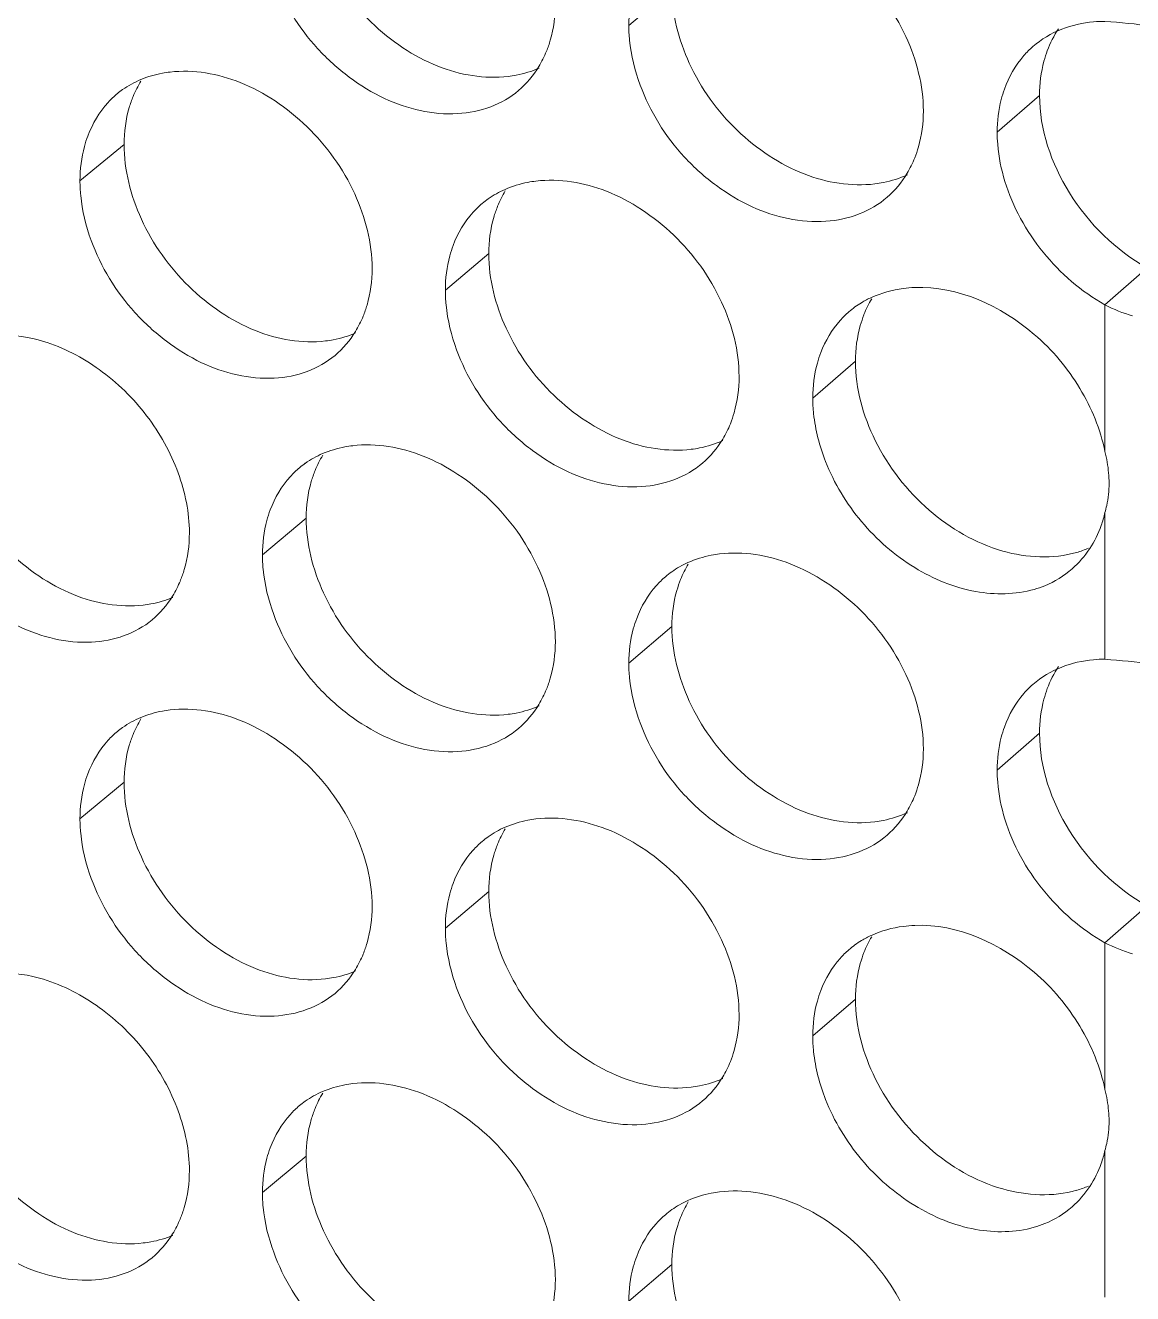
# Model space of a CAD drawing. Header units: millimetres. Extents: x 1177 to 4147, y 93 to 2194.
# Drawn here: x 2687.43 to 2701.09, y 892.32 to 907.98 of the extents above; entities that cross this region are included whole.
import ezdxf

# ---------------------------------------------------------------- set-up
doc = ezdxf.new("R2010")
doc.units = ezdxf.units.MM
doc.header["$LTSCALE"] = 0.1
doc.layers.get('0').update_dxf_attribs({"lineweight": 13})
doc.layers.add('标注', color=251, linetype='Continuous', lineweight=9)

# ---------------------------------------------------------------- blocks, each defined once
blk = doc.blocks.new('02')
for p, q in [((4627.348, 880.867), (4627.348, 883.454)), ((4627.348, 877.204), (4627.348, 879.791)), ((4627.348, 869.617), (4627.348, 872.204)), ((4627.348, 865.954), (4627.348, 868.541))]:
    blk.add_line(p, q)
at = {"layer": '标注'}
for p, q in [((4619.714, 889.03), (4618.955, 888.383)), ((4626.196, 887.148), (4625.449, 886.498)), ((4610.058, 886.284), (4609.28, 885.642)), ((4616.486, 884.357), (4615.721, 883.712)), ((4628.091, 884.105), (4627.348, 883.454)), ((4622.951, 882.46), (4622.198, 881.811)), ((4613.267, 879.692), (4612.496, 879.048)), ((4619.714, 877.78), (4618.955, 877.133)), ((4626.196, 875.898), (4625.449, 875.248)), ((4610.058, 875.034), (4609.28, 874.392)), ((4610.058, 875.034), (4609.28, 874.392)), ((4616.486, 873.107), (4615.721, 872.462)), ((4616.486, 873.107), (4615.721, 872.462)), ((4628.091, 872.855), (4627.348, 872.204)), ((4622.951, 871.21), (4622.198, 870.561)), ((4622.951, 871.21), (4622.198, 870.561)), ((4613.267, 868.442), (4612.496, 867.798)), ((4619.714, 866.53), (4618.955, 865.883))]:
    blk.add_line(p, q, dxfattribs=at)
for centre, radius, start, end in [((4615.73, 888.642), 1.912, 328.9787, 338.0529), ((4611.976, 886.414), 1.899, 148.7058, 157.8789), ((4610.945, 885.963), 1.579, 125.316, 129.5927), ((4622.206, 886.758), 1.925, 329.2925, 338.318), ((4617.403, 884.02), 1.599, 125.3449, 130.1938), ((4618.416, 884.48), 1.912, 149.0222, 158.126), ((4623.959, 882), 1.744, 114.6822, 121.1409), ((4624.886, 882.581), 1.918, 149.2796, 158.5755), ((4623.909, 882.083), 1.647, 121.1376, 130.744), ((4628.745, 886.24), 3.117, 243.3667, 253.0477), ((4612.506, 883.971), 1.906, 328.8204, 337.9261), ((4618.964, 882.071), 1.919, 329.1361, 338.1835), ((4614.169, 879.363), 1.589, 125.3301, 129.8922), ((4615.192, 879.818), 1.906, 148.8645, 158.0006), ((4625.364, 880.307), 2.058, 0.0408, 5.1029), ((4625.378, 880.236), 2.02, 340.5097, 347.2785), ((4626.352, 880.823), 1.805, 285.9402, 293.0214), ((4621.65, 877.899), 1.919, 149.179, 158.2551), ((4609.291, 879.307), 1.899, 328.661, 337.8031), ((4620.645, 877.434), 1.61, 125.3606, 130.4975), ((4615.73, 877.392), 1.912, 328.9787, 338.0529), ((4611.976, 875.164), 1.899, 148.7058, 157.8789), ((4611.976, 875.164), 1.899, 148.7058, 157.8789), ((4610.945, 874.713), 1.579, 125.316, 129.5927), ((4610.945, 874.713), 1.579, 125.316, 129.5927), ((4622.206, 875.508), 1.925, 329.2925, 338.318), ((4618.416, 873.23), 1.912, 149.0222, 158.126), ((4618.416, 873.23), 1.912, 149.0222, 158.126), ((4617.403, 872.77), 1.599, 125.3449, 130.1938), ((4617.403, 872.77), 1.599, 125.3449, 130.1938), ((4623.959, 870.75), 1.744, 114.6822, 121.1409), ((4623.959, 870.75), 1.744, 114.6822, 121.1409), ((4623.909, 870.833), 1.647, 121.1376, 130.744), ((4623.909, 870.833), 1.647, 121.1376, 130.744), ((4624.886, 871.331), 1.918, 149.2796, 158.5755), ((4624.886, 871.331), 1.918, 149.2796, 158.5755), ((4628.745, 874.99), 3.117, 243.3667, 253.0477), ((4612.506, 872.721), 1.906, 328.8204, 337.9261), ((4612.506, 872.721), 1.906, 328.8204, 337.9261), ((4618.964, 870.821), 1.919, 329.1361, 338.1835), ((4618.964, 870.821), 1.919, 329.1361, 338.1835), ((4615.192, 868.568), 1.906, 148.8645, 158.0006), ((4614.169, 868.113), 1.589, 125.3301, 129.8922), ((4625.364, 869.057), 2.058, 0.0408, 5.1029), ((4625.364, 869.057), 2.058, 0.0408, 5.1029), ((4625.378, 868.986), 2.02, 340.5097, 347.2785), ((4625.378, 868.986), 2.02, 340.5097, 347.2785), ((4626.352, 869.573), 1.805, 285.9402, 293.0214), ((4626.352, 869.573), 1.805, 285.9402, 293.0214), ((4621.65, 866.649), 1.919, 149.179, 158.2551), ((4620.645, 866.184), 1.61, 125.3606, 130.4975), ((4609.291, 868.057), 1.899, 328.661, 337.8031)]:
    blk.add_arc(centre, radius, start, end, dxfattribs=at)
for points, knots in [([(4613.267, 890.942), (4613.267, 890.491), (4613.51, 889.556), (4614.205, 888.578), (4614.955, 887.975), (4615.739, 887.55), (4616.413, 887.433), (4616.827, 887.483)], [0, 0, 0, 0, 0.246991, 0.512108, 0.644352, 0.77141, 1, 1, 1, 1]), ([(4624.148, 886.872), (4624.148, 887.322), (4623.902, 888.258), (4623.198, 889.23), (4622.441, 889.828), (4621.65, 890.249), (4620.973, 890.363), (4620.556, 890.311)], [0, 0, 0, 0, 0.246187, 0.510826, 0.643167, 0.770525, 1, 1, 1, 1]), ([(4612.695, 889.245), (4612.865, 888.779), (4613.269, 888.122), (4614.007, 887.457), (4614.803, 886.966), (4615.701, 886.752), (4616.522, 886.915), (4616.867, 887.112), (4617.011, 887.234)], [0, 0, 0, 0, 0.273173, 0.411313, 0.545072, 0.786333, 0.895775, 1, 1, 1, 1]), ([(4619.094, 889.173), (4619.071, 889.113), (4618.988, 888.857), (4618.955, 888.586), (4618.955, 888.383)], [0, 0, 0, 0, 0.242012, 1, 1, 1, 1]), ([(4619.714, 889.03), (4619.714, 888.58), (4619.958, 887.644), (4620.658, 886.67), (4621.412, 886.071), (4622.201, 885.649), (4622.877, 885.536), (4623.293, 885.588)], [0, 0, 0, 0, 0.246494, 0.511184, 0.643406, 0.77061, 1, 1, 1, 1]), ([(4617.504, 887.928), (4617.53, 887.991), (4617.623, 888.261), (4617.66, 888.548), (4617.66, 888.763)], [0, 0, 0, 0, 0.241585, 1, 1, 1, 1]), ([(4627.348, 888.454), (4627.281, 888.455), (4627.022, 888.444), (4626.765, 888.386), (4626.586, 888.316)], [0, 0, 0, 0, 0.258603, 1, 1, 1, 1]), ([(4630.617, 887.799), (4630.361, 887.9), (4629.819, 888.064), (4628.729, 888.296), (4627.896, 888.417), (4627.348, 888.454)], [0, 0, 0, 0, 0.246985, 0.506558, 1, 1, 1, 1]), ([(4618.955, 888.383), (4618.955, 888.297), (4618.974, 887.938), (4619.061, 887.586), (4619.155, 887.331)], [0, 0, 0, 0, 0.240751, 1, 1, 1, 1]), ([(4626.077, 888.008), (4626.021, 887.959), (4625.806, 887.745), (4625.653, 887.473), (4625.576, 887.258)], [0, 0, 0, 0, 0.24633, 1, 1, 1, 1]), ([(4626.333, 887.936), (4626.31, 887.875), (4626.229, 887.62), (4626.196, 887.35), (4626.196, 887.148)], [0, 0, 0, 0, 0.242216, 1, 1, 1, 1]), ([(4610.868, 887.56), (4610.823, 887.555), (4610.647, 887.528), (4610.473, 887.478), (4610.351, 887.427)], [0, 0, 0, 0, 0.255654, 1, 1, 1, 1]), ([(4614.43, 884.095), (4614.43, 884.546), (4614.186, 885.482), (4613.489, 886.459), (4612.738, 887.063), (4611.955, 887.489), (4611.282, 887.608), (4610.868, 887.56)], [0, 0, 0, 0, 0.246935, 0.51222, 0.644595, 0.771733, 1, 1, 1, 1]), ([(4616.827, 887.483), (4616.875, 887.489), (4617.061, 887.518), (4617.244, 887.573), (4617.373, 887.63)], [0, 0, 0, 0, 0.255784, 1, 1, 1, 1]), ([(4619.155, 887.331), (4619.327, 886.864), (4619.735, 886.205), (4620.482, 885.543), (4621.286, 885.056), (4622.193, 884.851), (4623.018, 885.024), (4623.364, 885.226), (4623.508, 885.351)], [0, 0, 0, 0, 0.272504, 0.410462, 0.544153, 0.785671, 0.895417, 1, 1, 1, 1]), ([(4609.939, 887.18), (4609.881, 887.132), (4609.659, 886.92), (4609.499, 886.647), (4609.418, 886.431)], [0, 0, 0, 0, 0.245817, 1, 1, 1, 1]), ([(4610.217, 887.129), (4610.19, 887.065), (4610.096, 886.793), (4610.058, 886.502), (4610.058, 886.284)], [0, 0, 0, 0, 0.241186, 1, 1, 1, 1]), ([(4625.576, 887.258), (4625.555, 887.199), (4625.48, 886.952), (4625.449, 886.693), (4625.449, 886.498)], [0, 0, 0, 0, 0.242457, 1, 1, 1, 1]), ([(4626.196, 887.148), (4626.196, 886.549), (4626.617, 885.313), (4627.539, 884.418), (4628.091, 884.105)], [0, 0, 0, 0, 0.485697, 1, 1, 1, 1]), ([(4623.995, 886.047), (4624.02, 886.11), (4624.111, 886.376), (4624.148, 886.659), (4624.148, 886.872)], [0, 0, 0, 0, 0.241909, 1, 1, 1, 1]), ([(4609.418, 886.431), (4609.395, 886.371), (4609.313, 886.115), (4609.28, 885.845), (4609.28, 885.642)], [0, 0, 0, 0, 0.241688, 1, 1, 1, 1]), ([(4625.449, 886.498), (4625.449, 886.427), (4625.462, 886.134), (4625.521, 885.844), (4625.586, 885.632)], [0, 0, 0, 0, 0.242222, 1, 1, 1, 1]), ([(4610.058, 886.284), (4610.058, 885.833), (4610.299, 884.897), (4610.993, 883.918), (4611.74, 883.314), (4612.522, 882.887), (4613.194, 882.768), (4613.607, 882.817)], [0, 0, 0, 0, 0.247242, 0.512574, 0.644829, 0.771813, 1, 1, 1, 1]), ([(4623.293, 885.588), (4623.343, 885.594), (4623.54, 885.626), (4623.732, 885.686), (4623.866, 885.748)], [0, 0, 0, 0, 0.255988, 1, 1, 1, 1]), ([(4609.28, 885.642), (4609.28, 885.556), (4609.299, 885.198), (4609.385, 884.845), (4609.478, 884.589)], [0, 0, 0, 0, 0.240605, 1, 1, 1, 1]), ([(4617.318, 885.637), (4617.27, 885.631), (4617.084, 885.602), (4616.902, 885.547), (4616.773, 885.491)], [0, 0, 0, 0, 0.25587, 1, 1, 1, 1]), ([(4620.899, 882.189), (4620.899, 882.639), (4620.654, 883.575), (4619.952, 884.549), (4619.198, 885.149), (4618.409, 885.571), (4617.733, 885.687), (4617.318, 885.637)], [0, 0, 0, 0, 0.246434, 0.511288, 0.64364, 0.770925, 1, 1, 1, 1]), ([(4625.586, 885.632), (4625.724, 885.181), (4626.195, 884.326), (4626.932, 883.689), (4627.348, 883.454)], [0, 0, 0, 0, 0.49694, 1, 1, 1, 1]), ([(4616.37, 885.241), (4616.314, 885.193), (4616.097, 884.983), (4615.939, 884.715), (4615.859, 884.502)], [0, 0, 0, 0, 0.246074, 1, 1, 1, 1]), ([(4616.642, 885.192), (4616.616, 885.128), (4616.524, 884.859), (4616.486, 884.572), (4616.486, 884.357)], [0, 0, 0, 0, 0.241514, 1, 1, 1, 1]), ([(4609.478, 884.589), (4609.648, 884.124), (4610.049, 883.467), (4610.784, 882.8), (4611.575, 882.307), (4612.469, 882.089), (4613.288, 882.247), (4613.632, 882.441), (4613.776, 882.562)], [0, 0, 0, 0, 0.27351, 0.411743, 0.545537, 0.786668, 0.895956, 1, 1, 1, 1]), ([(4615.859, 884.502), (4615.837, 884.441), (4615.754, 884.186), (4615.721, 883.915), (4615.721, 883.712)], [0, 0, 0, 0, 0.241904, 1, 1, 1, 1]), ([(4616.486, 884.357), (4616.486, 883.907), (4616.729, 882.971), (4617.427, 881.995), (4618.179, 881.394), (4618.966, 880.971), (4619.641, 880.856), (4620.055, 880.907)], [0, 0, 0, 0, 0.246741, 0.511644, 0.643878, 0.771009, 1, 1, 1, 1]), ([(4614.272, 883.255), (4614.298, 883.319), (4614.392, 883.589), (4614.43, 883.878), (4614.43, 884.095)], [0, 0, 0, 0, 0.241422, 1, 1, 1, 1]), ([(4623.995, 883.761), (4623.927, 883.758), (4623.666, 883.736), (4623.407, 883.665), (4623.231, 883.584)], [0, 0, 0, 0, 0.258302, 1, 1, 1, 1]), ([(4627.348, 880.867), (4627.27, 881.259), (4626.947, 882.031), (4625.94, 883.239), (4624.749, 883.791), (4623.995, 883.761)], [0, 0, 0, 0, 0.254485, 0.51933, 1, 1, 1, 1]), ([(4615.721, 883.712), (4615.721, 883.626), (4615.74, 883.267), (4615.827, 882.914), (4615.92, 882.659)], [0, 0, 0, 0, 0.240702, 1, 1, 1, 1]), ([(4622.834, 883.33), (4622.779, 883.283), (4622.571, 883.078), (4622.419, 882.819), (4622.341, 882.614)], [0, 0, 0, 0, 0.246444, 1, 1, 1, 1]), ([(4623.101, 883.281), (4623.076, 883.218), (4622.987, 882.953), (4622.951, 882.672), (4622.951, 882.46)], [0, 0, 0, 0, 0.241851, 1, 1, 1, 1]), ([(4608.638, 882.81), (4608.387, 882.886), (4607.882, 882.965), (4607.376, 882.872), (4607.153, 882.781)], [0, 0, 0, 0, 0.521913, 1, 1, 1, 1]), ([(4613.607, 882.817), (4613.653, 882.823), (4613.835, 882.851), (4614.014, 882.903), (4614.139, 882.958)], [0, 0, 0, 0, 0.255679, 1, 1, 1, 1]), ([(4611.209, 879.435), (4611.209, 879.792), (4611.053, 880.536), (4610.498, 881.537), (4609.671, 882.342), (4608.989, 882.704), (4608.638, 882.81)], [0, 0, 0, 0, 0.238714, 0.495406, 0.754851, 1, 1, 1, 1]), ([(4615.92, 882.659), (4616.091, 882.193), (4616.498, 881.535), (4617.24, 880.871), (4618.04, 880.382), (4618.943, 880.173), (4619.766, 880.341), (4620.111, 880.54), (4620.255, 880.664)], [0, 0, 0, 0, 0.272838, 0.410886, 0.544611, 0.786, 0.895595, 1, 1, 1, 1]), ([(4622.341, 882.614), (4622.317, 882.552), (4622.232, 882.293), (4622.198, 882.018), (4622.198, 881.811)], [0, 0, 0, 0, 0.242016, 1, 1, 1, 1]), ([(4622.951, 882.46), (4622.951, 881.979), (4623.228, 880.977), (4624.17, 879.779), (4625.446, 879.021), (4626.431, 878.968), (4626.848, 879.088)], [0, 0, 0, 0, 0.249772, 0.517807, 0.774905, 1, 1, 1, 1]), ([(4620.745, 881.358), (4620.77, 881.422), (4620.862, 881.689), (4620.899, 881.975), (4620.899, 882.189)], [0, 0, 0, 0, 0.241748, 1, 1, 1, 1]), ([(4622.198, 881.811), (4622.198, 881.719), (4622.219, 881.337), (4622.318, 880.961), (4622.424, 880.69)], [0, 0, 0, 0, 0.240389, 1, 1, 1, 1]), ([(4606.857, 881.634), (4606.857, 881.183), (4607.098, 880.247), (4607.789, 879.266), (4608.535, 878.66), (4609.314, 878.231), (4609.984, 878.111), (4610.396, 878.159)], [0, 0, 0, 0, 0.247494, 0.513042, 0.645309, 0.772218, 1, 1, 1, 1]), ([(4620.055, 880.907), (4620.105, 880.913), (4620.296, 880.943), (4620.484, 881.001), (4620.615, 881.06)], [0, 0, 0, 0, 0.255887, 1, 1, 1, 1]), ([(4614.089, 880.97), (4614.042, 880.964), (4613.861, 880.936), (4613.683, 880.884), (4613.557, 880.83)], [0, 0, 0, 0, 0.255763, 1, 1, 1, 1]), ([(4617.66, 877.513), (4617.66, 877.964), (4617.416, 878.9), (4616.716, 879.875), (4615.963, 880.477), (4615.177, 880.901), (4614.503, 881.019), (4614.089, 880.97)], [0, 0, 0, 0, 0.246684, 0.511753, 0.644116, 0.771328, 1, 1, 1, 1]), ([(4622.424, 880.69), (4622.574, 880.308), (4623.01, 879.588), (4623.936, 878.781), (4625.012, 878.332), (4625.772, 878.342), (4626.103, 878.437)], [0, 0, 0, 0, 0.264547, 0.530604, 0.77855, 1, 1, 1, 1]), ([(4613.15, 880.582), (4613.093, 880.534), (4612.873, 880.323), (4612.714, 880.052), (4612.634, 879.838)], [0, 0, 0, 0, 0.245947, 1, 1, 1, 1]), ([(4613.425, 880.532), (4613.399, 880.468), (4613.305, 880.197), (4613.267, 879.908), (4613.267, 879.692)], [0, 0, 0, 0, 0.241351, 1, 1, 1, 1]), ([(4627.348, 879.791), (4627.36, 879.832), (4627.404, 880.001), (4627.421, 880.177), (4627.421, 880.309)], [0, 0, 0, 0, 0.244815, 1, 1, 1, 1]), ([(4606.271, 879.94), (4606.44, 879.475), (4606.839, 878.819), (4607.569, 878.151), (4608.356, 877.656), (4609.246, 877.434), (4610.062, 877.587), (4610.406, 877.779), (4610.551, 877.898)], [0, 0, 0, 0, 0.27385, 0.412176, 0.546005, 0.787007, 0.896139, 1, 1, 1, 1]), ([(4612.634, 879.838), (4612.611, 879.777), (4612.529, 879.522), (4612.496, 879.251), (4612.496, 879.048)], [0, 0, 0, 0, 0.241796, 1, 1, 1, 1]), ([(4613.267, 879.692), (4613.267, 879.241), (4613.51, 878.306), (4614.205, 877.328), (4614.955, 876.725), (4615.739, 876.3), (4616.413, 876.183), (4616.827, 876.233)], [0, 0, 0, 0, 0.246991, 0.512108, 0.644352, 0.77141, 1, 1, 1, 1]), ([(4611.049, 878.59), (4611.075, 878.654), (4611.17, 878.926), (4611.209, 879.217), (4611.209, 879.435)], [0, 0, 0, 0, 0.241257, 1, 1, 1, 1]), ([(4612.496, 879.048), (4612.496, 878.962), (4612.515, 878.604), (4612.601, 878.251), (4612.695, 877.995)], [0, 0, 0, 0, 0.240653, 1, 1, 1, 1]), ([(4620.556, 879.061), (4620.507, 879.055), (4620.316, 879.025), (4620.129, 878.968), (4619.998, 878.909)], [0, 0, 0, 0, 0.255975, 1, 1, 1, 1]), ([(4624.148, 875.622), (4624.148, 876.072), (4623.902, 877.008), (4623.198, 877.98), (4622.441, 878.578), (4621.65, 878.999), (4620.973, 879.113), (4620.556, 879.061)], [0, 0, 0, 0, 0.246187, 0.510826, 0.643167, 0.770525, 1, 1, 1, 1]), ([(4619.599, 878.658), (4619.543, 878.61), (4619.329, 878.401), (4619.173, 878.134), (4619.094, 877.923)], [0, 0, 0, 0, 0.246198, 1, 1, 1, 1]), ([(4619.868, 878.61), (4619.843, 878.546), (4619.751, 878.279), (4619.714, 877.994), (4619.714, 877.78)], [0, 0, 0, 0, 0.241677, 1, 1, 1, 1]), ([(4626.103, 878.437), (4626.165, 878.455), (4626.405, 878.537), (4626.627, 878.673), (4626.769, 878.797)], [0, 0, 0, 0, 0.255293, 1, 1, 1, 1]), ([(4610.396, 878.159), (4610.441, 878.164), (4610.618, 878.191), (4610.792, 878.241), (4610.915, 878.293)], [0, 0, 0, 0, 0.255573, 1, 1, 1, 1]), ([(4612.695, 877.995), (4612.865, 877.529), (4613.269, 876.872), (4614.007, 876.207), (4614.803, 875.716), (4615.701, 875.502), (4616.522, 875.665), (4616.867, 875.862), (4617.011, 875.984)], [0, 0, 0, 0, 0.273173, 0.411313, 0.545072, 0.786333, 0.895775, 1, 1, 1, 1]), ([(4619.094, 877.923), (4619.071, 877.863), (4618.988, 877.607), (4618.955, 877.336), (4618.955, 877.133)], [0, 0, 0, 0, 0.242012, 1, 1, 1, 1]), ([(4619.714, 877.78), (4619.714, 877.33), (4619.958, 876.394), (4620.658, 875.42), (4621.412, 874.821), (4622.201, 874.399), (4622.877, 874.286), (4623.293, 874.338)], [0, 0, 0, 0, 0.246494, 0.511184, 0.643406, 0.77061, 1, 1, 1, 1]), ([(4617.504, 876.678), (4617.53, 876.741), (4617.623, 877.011), (4617.66, 877.298), (4617.66, 877.513)], [0, 0, 0, 0, 0.241585, 1, 1, 1, 1]), ([(4618.955, 877.133), (4618.955, 877.047), (4618.974, 876.688), (4619.061, 876.336), (4619.155, 876.081)], [0, 0, 0, 0, 0.240751, 1, 1, 1, 1]), ([(4627.348, 877.204), (4627.281, 877.205), (4627.022, 877.194), (4626.765, 877.136), (4626.586, 877.066)], [0, 0, 0, 0, 0.258603, 1, 1, 1, 1]), ([(4630.617, 876.549), (4630.361, 876.65), (4629.819, 876.814), (4628.729, 877.046), (4627.896, 877.167), (4627.348, 877.204)], [0, 0, 0, 0, 0.246985, 0.506558, 1, 1, 1, 1]), ([(4626.077, 876.758), (4626.021, 876.709), (4625.806, 876.495), (4625.653, 876.223), (4625.576, 876.008)], [0, 0, 0, 0, 0.24633, 1, 1, 1, 1]), ([(4626.333, 876.686), (4626.31, 876.625), (4626.229, 876.37), (4626.196, 876.1), (4626.196, 875.898)], [0, 0, 0, 0, 0.242216, 1, 1, 1, 1]), ([(4614.43, 872.845), (4614.43, 873.296), (4614.186, 874.232), (4613.489, 875.209), (4612.738, 875.813), (4611.955, 876.239), (4611.282, 876.358), (4610.868, 876.31)], [0, 0, 0, 0, 0.246935, 0.51222, 0.644595, 0.771733, 1, 1, 1, 1]), ([(4614.43, 872.845), (4614.43, 873.296), (4614.186, 874.232), (4613.489, 875.209), (4612.738, 875.813), (4611.955, 876.239), (4611.282, 876.358), (4610.868, 876.31)], [0, 0, 0, 0, 0.246935, 0.51222, 0.644595, 0.771733, 1, 1, 1, 1]), ([(4616.827, 876.233), (4616.875, 876.239), (4617.061, 876.268), (4617.244, 876.323), (4617.373, 876.38)], [0, 0, 0, 0, 0.255784, 1, 1, 1, 1]), ([(4610.868, 876.31), (4610.823, 876.305), (4610.647, 876.278), (4610.473, 876.228), (4610.351, 876.177)], [0, 0, 0, 0, 0.255654, 1, 1, 1, 1]), ([(4610.868, 876.31), (4610.823, 876.305), (4610.647, 876.278), (4610.473, 876.228), (4610.351, 876.177)], [0, 0, 0, 0, 0.255654, 1, 1, 1, 1]), ([(4609.939, 875.93), (4609.881, 875.882), (4609.659, 875.67), (4609.499, 875.397), (4609.418, 875.181)], [0, 0, 0, 0, 0.245817, 1, 1, 1, 1]), ([(4609.939, 875.93), (4609.881, 875.882), (4609.659, 875.67), (4609.499, 875.397), (4609.418, 875.181)], [0, 0, 0, 0, 0.245817, 1, 1, 1, 1]), ([(4619.155, 876.081), (4619.327, 875.614), (4619.735, 874.955), (4620.482, 874.293), (4621.286, 873.806), (4622.193, 873.601), (4623.018, 873.774), (4623.364, 873.976), (4623.508, 874.101)], [0, 0, 0, 0, 0.272504, 0.410462, 0.544153, 0.785671, 0.895417, 1, 1, 1, 1]), ([(4625.576, 876.008), (4625.555, 875.949), (4625.48, 875.702), (4625.449, 875.443), (4625.449, 875.248)], [0, 0, 0, 0, 0.242457, 1, 1, 1, 1]), ([(4610.217, 875.879), (4610.19, 875.815), (4610.096, 875.543), (4610.058, 875.252), (4610.058, 875.034)], [0, 0, 0, 0, 0.241186, 1, 1, 1, 1]), ([(4610.217, 875.879), (4610.19, 875.815), (4610.096, 875.543), (4610.058, 875.252), (4610.058, 875.034)], [0, 0, 0, 0, 0.241186, 1, 1, 1, 1]), ([(4626.196, 875.898), (4626.196, 875.299), (4626.617, 874.063), (4627.539, 873.168), (4628.091, 872.855)], [0, 0, 0, 0, 0.485697, 1, 1, 1, 1]), ([(4623.995, 874.797), (4624.02, 874.86), (4624.111, 875.126), (4624.148, 875.409), (4624.148, 875.622)], [0, 0, 0, 0, 0.241909, 1, 1, 1, 1]), ([(4625.449, 875.248), (4625.449, 875.177), (4625.462, 874.884), (4625.521, 874.594), (4625.586, 874.382)], [0, 0, 0, 0, 0.242222, 1, 1, 1, 1]), ([(4609.418, 875.181), (4609.395, 875.121), (4609.313, 874.865), (4609.28, 874.595), (4609.28, 874.392)], [0, 0, 0, 0, 0.241688, 1, 1, 1, 1]), ([(4609.418, 875.181), (4609.395, 875.121), (4609.313, 874.865), (4609.28, 874.595), (4609.28, 874.392)], [0, 0, 0, 0, 0.241688, 1, 1, 1, 1]), ([(4610.058, 875.034), (4610.058, 874.583), (4610.299, 873.647), (4610.993, 872.668), (4611.74, 872.064), (4612.522, 871.637), (4613.194, 871.518), (4613.607, 871.567)], [0, 0, 0, 0, 0.247242, 0.512574, 0.644829, 0.771813, 1, 1, 1, 1]), ([(4610.058, 875.034), (4610.058, 874.583), (4610.299, 873.647), (4610.993, 872.668), (4611.74, 872.064), (4612.522, 871.637), (4613.194, 871.518), (4613.607, 871.567)], [0, 0, 0, 0, 0.247242, 0.512574, 0.644829, 0.771813, 1, 1, 1, 1]), ([(4609.28, 874.392), (4609.28, 874.306), (4609.299, 873.948), (4609.385, 873.595), (4609.478, 873.339)], [0, 0, 0, 0, 0.240605, 1, 1, 1, 1]), ([(4609.28, 874.392), (4609.28, 874.306), (4609.299, 873.948), (4609.385, 873.595), (4609.478, 873.339)], [0, 0, 0, 0, 0.240605, 1, 1, 1, 1]), ([(4617.318, 874.387), (4617.27, 874.381), (4617.084, 874.352), (4616.902, 874.297), (4616.773, 874.241)], [0, 0, 0, 0, 0.25587, 1, 1, 1, 1]), ([(4617.318, 874.387), (4617.27, 874.381), (4617.084, 874.352), (4616.902, 874.297), (4616.773, 874.241)], [0, 0, 0, 0, 0.25587, 1, 1, 1, 1]), ([(4620.899, 870.939), (4620.899, 871.389), (4620.654, 872.325), (4619.952, 873.299), (4619.198, 873.899), (4618.409, 874.321), (4617.733, 874.437), (4617.318, 874.387)], [0, 0, 0, 0, 0.246434, 0.511288, 0.64364, 0.770925, 1, 1, 1, 1]), ([(4620.899, 870.939), (4620.899, 871.389), (4620.654, 872.325), (4619.952, 873.299), (4619.198, 873.899), (4618.409, 874.321), (4617.733, 874.437), (4617.318, 874.387)], [0, 0, 0, 0, 0.246434, 0.511288, 0.64364, 0.770925, 1, 1, 1, 1]), ([(4623.293, 874.338), (4623.343, 874.344), (4623.54, 874.376), (4623.732, 874.436), (4623.866, 874.498)], [0, 0, 0, 0, 0.255988, 1, 1, 1, 1]), ([(4625.586, 874.382), (4625.724, 873.931), (4626.195, 873.076), (4626.932, 872.439), (4627.348, 872.204)], [0, 0, 0, 0, 0.49694, 1, 1, 1, 1]), ([(4616.37, 873.991), (4616.314, 873.943), (4616.097, 873.733), (4615.939, 873.465), (4615.859, 873.252)], [0, 0, 0, 0, 0.246074, 1, 1, 1, 1]), ([(4616.37, 873.991), (4616.314, 873.943), (4616.097, 873.733), (4615.939, 873.465), (4615.859, 873.252)], [0, 0, 0, 0, 0.246074, 1, 1, 1, 1]), ([(4616.642, 873.942), (4616.616, 873.878), (4616.524, 873.609), (4616.486, 873.322), (4616.486, 873.107)], [0, 0, 0, 0, 0.241514, 1, 1, 1, 1]), ([(4616.642, 873.942), (4616.616, 873.878), (4616.524, 873.609), (4616.486, 873.322), (4616.486, 873.107)], [0, 0, 0, 0, 0.241514, 1, 1, 1, 1]), ([(4609.478, 873.339), (4609.648, 872.874), (4610.049, 872.217), (4610.784, 871.55), (4611.575, 871.057), (4612.469, 870.839), (4613.288, 870.997), (4613.632, 871.191), (4613.776, 871.312)], [0, 0, 0, 0, 0.27351, 0.411743, 0.545537, 0.786668, 0.895956, 1, 1, 1, 1]), ([(4609.478, 873.339), (4609.648, 872.874), (4610.049, 872.217), (4610.784, 871.55), (4611.575, 871.057), (4612.469, 870.839), (4613.288, 870.997), (4613.632, 871.191), (4613.776, 871.312)], [0, 0, 0, 0, 0.27351, 0.411743, 0.545537, 0.786668, 0.895956, 1, 1, 1, 1]), ([(4615.859, 873.252), (4615.837, 873.191), (4615.754, 872.936), (4615.721, 872.665), (4615.721, 872.462)], [0, 0, 0, 0, 0.241904, 1, 1, 1, 1]), ([(4615.859, 873.252), (4615.837, 873.191), (4615.754, 872.936), (4615.721, 872.665), (4615.721, 872.462)], [0, 0, 0, 0, 0.241904, 1, 1, 1, 1]), ([(4616.486, 873.107), (4616.486, 872.657), (4616.729, 871.721), (4617.427, 870.745), (4618.179, 870.144), (4618.966, 869.721), (4619.641, 869.606), (4620.055, 869.657)], [0, 0, 0, 0, 0.246741, 0.511644, 0.643878, 0.771009, 1, 1, 1, 1]), ([(4616.486, 873.107), (4616.486, 872.657), (4616.729, 871.721), (4617.427, 870.745), (4618.179, 870.144), (4618.966, 869.721), (4619.641, 869.606), (4620.055, 869.657)], [0, 0, 0, 0, 0.246741, 0.511644, 0.643878, 0.771009, 1, 1, 1, 1]), ([(4614.272, 872.005), (4614.298, 872.069), (4614.392, 872.339), (4614.43, 872.628), (4614.43, 872.845)], [0, 0, 0, 0, 0.241422, 1, 1, 1, 1]), ([(4614.272, 872.005), (4614.298, 872.069), (4614.392, 872.339), (4614.43, 872.628), (4614.43, 872.845)], [0, 0, 0, 0, 0.241422, 1, 1, 1, 1]), ([(4615.721, 872.462), (4615.721, 872.376), (4615.74, 872.017), (4615.827, 871.664), (4615.92, 871.409)], [0, 0, 0, 0, 0.240702, 1, 1, 1, 1]), ([(4615.721, 872.462), (4615.721, 872.376), (4615.74, 872.017), (4615.827, 871.664), (4615.92, 871.409)], [0, 0, 0, 0, 0.240702, 1, 1, 1, 1]), ([(4623.995, 872.511), (4623.927, 872.508), (4623.666, 872.486), (4623.407, 872.415), (4623.231, 872.334)], [0, 0, 0, 0, 0.258302, 1, 1, 1, 1]), ([(4623.995, 872.511), (4623.927, 872.508), (4623.666, 872.486), (4623.407, 872.415), (4623.231, 872.334)], [0, 0, 0, 0, 0.258302, 1, 1, 1, 1]), ([(4627.348, 869.617), (4627.27, 870.009), (4626.947, 870.781), (4625.94, 871.989), (4624.749, 872.541), (4623.995, 872.511)], [0, 0, 0, 0, 0.254485, 0.51933, 1, 1, 1, 1]), ([(4627.348, 869.617), (4627.27, 870.009), (4626.947, 870.781), (4625.94, 871.989), (4624.749, 872.541), (4623.995, 872.511)], [0, 0, 0, 0, 0.254485, 0.51933, 1, 1, 1, 1]), ([(4622.834, 872.08), (4622.779, 872.033), (4622.571, 871.828), (4622.419, 871.569), (4622.341, 871.364)], [0, 0, 0, 0, 0.246444, 1, 1, 1, 1]), ([(4622.834, 872.08), (4622.779, 872.033), (4622.571, 871.828), (4622.419, 871.569), (4622.341, 871.364)], [0, 0, 0, 0, 0.246444, 1, 1, 1, 1]), ([(4623.101, 872.031), (4623.076, 871.968), (4622.987, 871.703), (4622.951, 871.422), (4622.951, 871.21)], [0, 0, 0, 0, 0.241851, 1, 1, 1, 1]), ([(4623.101, 872.031), (4623.076, 871.968), (4622.987, 871.703), (4622.951, 871.422), (4622.951, 871.21)], [0, 0, 0, 0, 0.241851, 1, 1, 1, 1]), ([(4608.638, 871.56), (4608.387, 871.636), (4607.882, 871.715), (4607.376, 871.622), (4607.153, 871.531)], [0, 0, 0, 0, 0.521913, 1, 1, 1, 1]), ([(4613.607, 871.567), (4613.653, 871.573), (4613.835, 871.601), (4614.014, 871.653), (4614.139, 871.708)], [0, 0, 0, 0, 0.255679, 1, 1, 1, 1]), ([(4613.607, 871.567), (4613.653, 871.573), (4613.835, 871.601), (4614.014, 871.653), (4614.139, 871.708)], [0, 0, 0, 0, 0.255679, 1, 1, 1, 1]), ([(4611.209, 868.185), (4611.209, 868.542), (4611.053, 869.286), (4610.498, 870.287), (4609.671, 871.092), (4608.989, 871.454), (4608.638, 871.56)], [0, 0, 0, 0, 0.238714, 0.495406, 0.754851, 1, 1, 1, 1]), ([(4615.92, 871.409), (4616.091, 870.943), (4616.498, 870.285), (4617.24, 869.621), (4618.04, 869.132), (4618.943, 868.923), (4619.766, 869.091), (4620.111, 869.29), (4620.255, 869.414)], [0, 0, 0, 0, 0.272838, 0.410886, 0.544611, 0.786, 0.895595, 1, 1, 1, 1]), ([(4615.92, 871.409), (4616.091, 870.943), (4616.498, 870.285), (4617.24, 869.621), (4618.04, 869.132), (4618.943, 868.923), (4619.766, 869.091), (4620.111, 869.29), (4620.255, 869.414)], [0, 0, 0, 0, 0.272838, 0.410886, 0.544611, 0.786, 0.895595, 1, 1, 1, 1]), ([(4622.341, 871.364), (4622.317, 871.302), (4622.232, 871.043), (4622.198, 870.768), (4622.198, 870.561)], [0, 0, 0, 0, 0.242016, 1, 1, 1, 1]), ([(4622.341, 871.364), (4622.317, 871.302), (4622.232, 871.043), (4622.198, 870.768), (4622.198, 870.561)], [0, 0, 0, 0, 0.242016, 1, 1, 1, 1]), ([(4622.951, 871.21), (4622.951, 870.729), (4623.228, 869.727), (4624.17, 868.529), (4625.446, 867.771), (4626.431, 867.718), (4626.848, 867.838)], [0, 0, 0, 0, 0.249772, 0.517807, 0.774905, 1, 1, 1, 1]), ([(4622.951, 871.21), (4622.951, 870.729), (4623.228, 869.727), (4624.17, 868.529), (4625.446, 867.771), (4626.431, 867.718), (4626.848, 867.838)], [0, 0, 0, 0, 0.249772, 0.517807, 0.774905, 1, 1, 1, 1]), ([(4620.745, 870.108), (4620.77, 870.172), (4620.862, 870.439), (4620.899, 870.725), (4620.899, 870.939)], [0, 0, 0, 0, 0.241748, 1, 1, 1, 1]), ([(4620.745, 870.108), (4620.77, 870.172), (4620.862, 870.439), (4620.899, 870.725), (4620.899, 870.939)], [0, 0, 0, 0, 0.241748, 1, 1, 1, 1]), ([(4622.198, 870.561), (4622.198, 870.469), (4622.219, 870.087), (4622.318, 869.711), (4622.424, 869.44)], [0, 0, 0, 0, 0.240389, 1, 1, 1, 1]), ([(4622.198, 870.561), (4622.198, 870.469), (4622.219, 870.087), (4622.318, 869.711), (4622.424, 869.44)], [0, 0, 0, 0, 0.240389, 1, 1, 1, 1]), ([(4606.857, 870.384), (4606.857, 869.933), (4607.098, 868.997), (4607.789, 868.016), (4608.535, 867.41), (4609.314, 866.981), (4609.984, 866.861), (4610.396, 866.909)], [0, 0, 0, 0, 0.247494, 0.513042, 0.645309, 0.772218, 1, 1, 1, 1]), ([(4614.089, 869.72), (4614.042, 869.714), (4613.861, 869.686), (4613.683, 869.634), (4613.557, 869.58)], [0, 0, 0, 0, 0.255763, 1, 1, 1, 1]), ([(4617.66, 866.263), (4617.66, 866.714), (4617.416, 867.65), (4616.716, 868.625), (4615.963, 869.227), (4615.177, 869.651), (4614.503, 869.769), (4614.089, 869.72)], [0, 0, 0, 0, 0.246684, 0.511753, 0.644116, 0.771328, 1, 1, 1, 1]), ([(4620.055, 869.657), (4620.105, 869.663), (4620.296, 869.693), (4620.484, 869.751), (4620.615, 869.81)], [0, 0, 0, 0, 0.255887, 1, 1, 1, 1]), ([(4620.055, 869.657), (4620.105, 869.663), (4620.296, 869.693), (4620.484, 869.751), (4620.615, 869.81)], [0, 0, 0, 0, 0.255887, 1, 1, 1, 1]), ([(4622.424, 869.44), (4622.574, 869.058), (4623.01, 868.338), (4623.936, 867.531), (4625.012, 867.082), (4625.772, 867.092), (4626.103, 867.187)], [0, 0, 0, 0, 0.264547, 0.530604, 0.77855, 1, 1, 1, 1]), ([(4622.424, 869.44), (4622.574, 869.058), (4623.01, 868.338), (4623.936, 867.531), (4625.012, 867.082), (4625.772, 867.092), (4626.103, 867.187)], [0, 0, 0, 0, 0.264547, 0.530604, 0.77855, 1, 1, 1, 1]), ([(4613.15, 869.332), (4613.093, 869.284), (4612.873, 869.073), (4612.714, 868.802), (4612.634, 868.588)], [0, 0, 0, 0, 0.245947, 1, 1, 1, 1]), ([(4613.425, 869.282), (4613.399, 869.218), (4613.305, 868.947), (4613.267, 868.658), (4613.267, 868.442)], [0, 0, 0, 0, 0.241351, 1, 1, 1, 1]), ([(4627.348, 868.541), (4627.36, 868.582), (4627.404, 868.751), (4627.421, 868.927), (4627.421, 869.059)], [0, 0, 0, 0, 0.244815, 1, 1, 1, 1]), ([(4627.348, 868.541), (4627.36, 868.582), (4627.404, 868.751), (4627.421, 868.927), (4627.421, 869.059)], [0, 0, 0, 0, 0.244815, 1, 1, 1, 1]), ([(4606.271, 868.69), (4606.44, 868.225), (4606.839, 867.569), (4607.569, 866.901), (4608.356, 866.406), (4609.246, 866.184), (4610.062, 866.337), (4610.406, 866.529), (4610.551, 866.648)], [0, 0, 0, 0, 0.27385, 0.412176, 0.546005, 0.787007, 0.896139, 1, 1, 1, 1]), ([(4612.634, 868.588), (4612.611, 868.527), (4612.529, 868.272), (4612.496, 868.001), (4612.496, 867.798)], [0, 0, 0, 0, 0.241796, 1, 1, 1, 1]), ([(4613.267, 868.442), (4613.267, 867.991), (4613.51, 867.056), (4614.205, 866.078), (4614.955, 865.475), (4615.739, 865.05), (4616.413, 864.933), (4616.827, 864.983)], [0, 0, 0, 0, 0.246991, 0.512108, 0.644352, 0.77141, 1, 1, 1, 1]), ([(4611.049, 867.34), (4611.075, 867.404), (4611.17, 867.676), (4611.209, 867.967), (4611.209, 868.185)], [0, 0, 0, 0, 0.241257, 1, 1, 1, 1]), ([(4624.148, 864.372), (4624.148, 864.822), (4623.902, 865.758), (4623.198, 866.73), (4622.441, 867.328), (4621.65, 867.749), (4620.973, 867.863), (4620.556, 867.811)], [0, 0, 0, 0, 0.246187, 0.510826, 0.643167, 0.770525, 1, 1, 1, 1]), ([(4612.496, 867.798), (4612.496, 867.712), (4612.515, 867.354), (4612.601, 867.001), (4612.695, 866.745)], [0, 0, 0, 0, 0.240653, 1, 1, 1, 1]), ([(4620.556, 867.811), (4620.507, 867.805), (4620.316, 867.775), (4620.129, 867.718), (4619.998, 867.659)], [0, 0, 0, 0, 0.255975, 1, 1, 1, 1]), ([(4619.599, 867.408), (4619.543, 867.36), (4619.329, 867.151), (4619.173, 866.884), (4619.094, 866.673)], [0, 0, 0, 0, 0.246198, 1, 1, 1, 1]), ([(4626.103, 867.187), (4626.165, 867.205), (4626.405, 867.287), (4626.627, 867.423), (4626.769, 867.547)], [0, 0, 0, 0, 0.255293, 1, 1, 1, 1]), ([(4626.103, 867.187), (4626.165, 867.205), (4626.405, 867.287), (4626.627, 867.423), (4626.769, 867.547)], [0, 0, 0, 0, 0.255293, 1, 1, 1, 1]), ([(4619.868, 867.36), (4619.843, 867.296), (4619.751, 867.029), (4619.714, 866.744), (4619.714, 866.53)], [0, 0, 0, 0, 0.241677, 1, 1, 1, 1]), ([(4610.396, 866.909), (4610.441, 866.914), (4610.618, 866.941), (4610.792, 866.991), (4610.915, 867.043)], [0, 0, 0, 0, 0.255573, 1, 1, 1, 1]), ([(4612.695, 866.745), (4612.865, 866.279), (4613.269, 865.622), (4614.007, 864.957), (4614.803, 864.466), (4615.701, 864.252), (4616.522, 864.415), (4616.867, 864.612), (4617.011, 864.734)], [0, 0, 0, 0, 0.273173, 0.411313, 0.545072, 0.786333, 0.895775, 1, 1, 1, 1]), ([(4619.094, 866.673), (4619.071, 866.613), (4618.988, 866.357), (4618.955, 866.086), (4618.955, 865.883)], [0, 0, 0, 0, 0.242012, 1, 1, 1, 1]), ([(4619.714, 866.53), (4619.714, 866.08), (4619.958, 865.144), (4620.658, 864.17), (4621.412, 863.571), (4622.201, 863.149), (4622.877, 863.036), (4623.293, 863.088)], [0, 0, 0, 0, 0.246494, 0.511184, 0.643406, 0.77061, 1, 1, 1, 1]), ([(4617.504, 865.428), (4617.53, 865.491), (4617.623, 865.761), (4617.66, 866.048), (4617.66, 866.263)], [0, 0, 0, 0, 0.241585, 1, 1, 1, 1])]:
    blk.add_open_spline(points, degree=3, knots=knots, dxfattribs=at)
for points in [[(4626.586, 888.316), (4626.402, 888.243), (4626.226, 888.139), (4626.077, 888.008)], [(4626.53, 888.324), (4626.449, 888.203), (4626.383, 888.072), (4626.333, 887.936)], [(4617.011, 887.234), (4617.152, 887.354), (4617.274, 887.499), (4617.369, 887.657)], [(4610.351, 887.427), (4610.239, 887.38), (4610.131, 887.321), (4610.032, 887.251)], [(4623.508, 885.351), (4623.647, 885.471), (4623.767, 885.617), (4623.861, 885.775)], [(4616.773, 885.491), (4616.669, 885.445), (4616.57, 885.39), (4616.477, 885.324)], [(4613.776, 882.562), (4613.918, 882.681), (4614.04, 882.826), (4614.136, 882.984)], [(4620.255, 880.664), (4620.395, 880.784), (4620.516, 880.929), (4620.611, 881.087)], [(4613.557, 880.83), (4613.45, 880.784), (4613.346, 880.727), (4613.25, 880.659)], [(4627.413, 880.49), (4627.402, 880.617), (4627.379, 880.743), (4627.348, 880.867)], [(4627.082, 879.157), (4627.164, 879.283), (4627.232, 879.42), (4627.282, 879.562)], [(4626.769, 878.797), (4626.889, 878.902), (4626.995, 879.024), (4627.082, 879.157)], [(4619.998, 878.909), (4619.898, 878.864), (4619.802, 878.81), (4619.713, 878.747)], [(4610.551, 877.898), (4610.693, 878.016), (4610.816, 878.161), (4610.913, 878.319)], [(4626.586, 877.066), (4626.402, 876.993), (4626.226, 876.889), (4626.077, 876.758)], [(4626.53, 877.074), (4626.449, 876.953), (4626.383, 876.822), (4626.333, 876.686)], [(4617.011, 875.984), (4617.152, 876.104), (4617.274, 876.249), (4617.369, 876.407)], [(4610.351, 876.177), (4610.239, 876.13), (4610.131, 876.071), (4610.032, 876.001)], [(4610.351, 876.177), (4610.239, 876.13), (4610.131, 876.071), (4610.032, 876.001)], [(4623.508, 874.101), (4623.647, 874.221), (4623.767, 874.367), (4623.861, 874.525)], [(4616.773, 874.241), (4616.669, 874.195), (4616.57, 874.14), (4616.477, 874.074)], [(4616.773, 874.241), (4616.669, 874.195), (4616.57, 874.14), (4616.477, 874.074)], [(4613.776, 871.312), (4613.918, 871.431), (4614.04, 871.576), (4614.136, 871.734)], [(4613.776, 871.312), (4613.918, 871.431), (4614.04, 871.576), (4614.136, 871.734)], [(4620.255, 869.414), (4620.395, 869.534), (4620.516, 869.679), (4620.611, 869.837)], [(4620.255, 869.414), (4620.395, 869.534), (4620.516, 869.679), (4620.611, 869.837)], [(4613.557, 869.58), (4613.45, 869.534), (4613.346, 869.477), (4613.25, 869.409)], [(4627.413, 869.24), (4627.402, 869.367), (4627.379, 869.493), (4627.348, 869.617)], [(4627.413, 869.24), (4627.402, 869.367), (4627.379, 869.493), (4627.348, 869.617)], [(4627.082, 867.907), (4627.164, 868.033), (4627.232, 868.17), (4627.282, 868.312)], [(4627.082, 867.907), (4627.164, 868.033), (4627.232, 868.17), (4627.282, 868.312)], [(4626.769, 867.547), (4626.889, 867.652), (4626.995, 867.774), (4627.082, 867.907)], [(4626.769, 867.547), (4626.889, 867.652), (4626.995, 867.774), (4627.082, 867.907)], [(4619.998, 867.659), (4619.898, 867.614), (4619.802, 867.56), (4619.713, 867.497)], [(4610.551, 866.648), (4610.693, 866.766), (4610.816, 866.911), (4610.913, 867.069)]]:
    blk.add_open_spline(points, degree=3, dxfattribs=at)

msp = doc.modelspace()

# ---------------------------------------------------------------- block references
at = {"xscale": 0.7, "yscale": 0.7, "zscale": 0.7}
msp.add_blockref('02', (-538.391, 286.112), dxfattribs=at)

doc.saveas('drawing.dxf')
